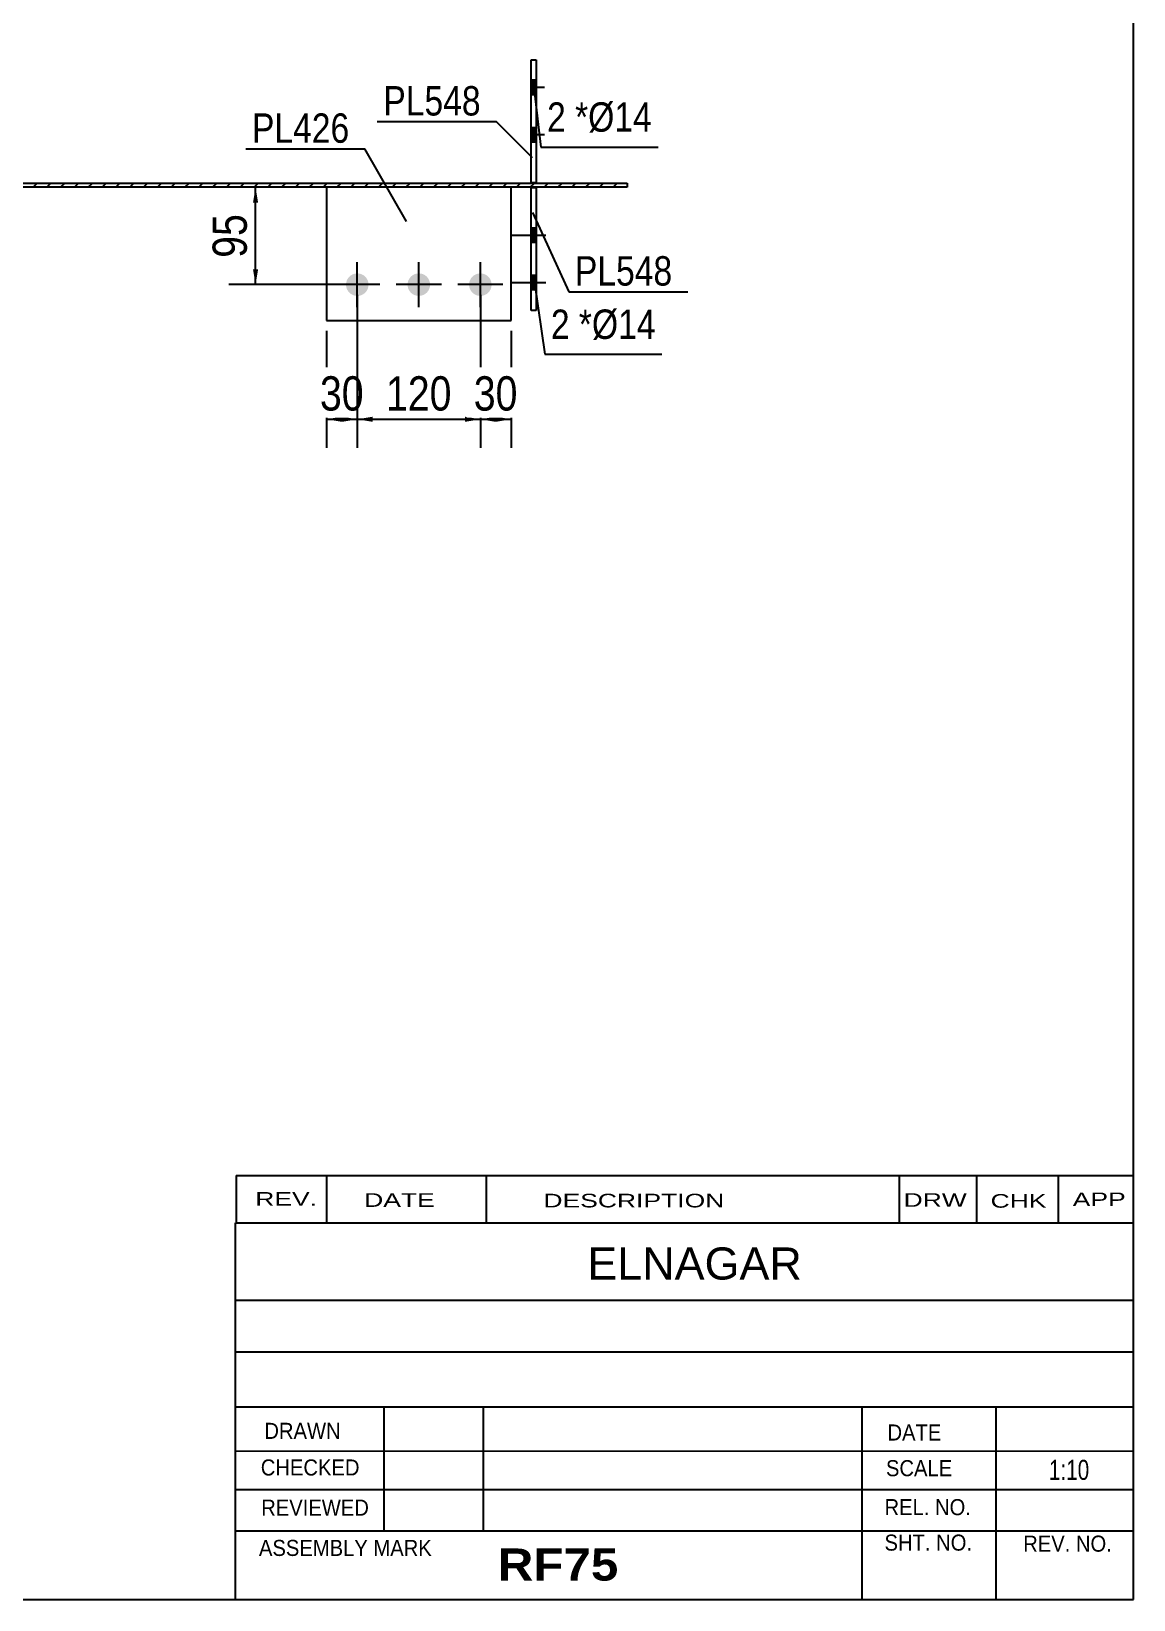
# Model space of a CAD drawing. Header units: millimetres. Extents: x -26 to 376, y -192 to 85.
# Drawn here: x 268.9 to 376.4, y -191.8 to -38.9 of the extents above; entities that cross this region are included whole.
import ezdxf

# ---------------------------------------------------------------- set-up
doc = ezdxf.new("R2010")
doc.units = ezdxf.units.MM
doc.linetypes.add('DXK_LINE_DOT1', pattern=[1.8814, 0.9407, -0.9407])
doc.styles.add('Arial', font='ARIAL.TTF', dxfattribs={"height": 0.2})
doc.styles.add('Arial Bold', font='ARIALBD.TTF', dxfattribs={"height": 0.2})
doc.styles.add('Arial Narrow', font='ARIALN.TTF', dxfattribs={"height": 0.2})

# ---------------------------------------------------------------- blocks, each defined once
blk = doc.blocks.new('Unknown-626819622-1211')
at = {"color": 5, "linetype": 'Continuous'}
for p, q in [((376.39, -191.82), (376.39, 85.18)), ((-23.61, -191.82), (376.39, -191.82))]:
    blk.add_line(p, q, dxfattribs=at)
blk = doc.blocks.new('Bolt-626819622-6316 - 1253')
at = {"linetype": 'Continuous'}
for points in [[(317.64, -58.06), (317.64, -59.46), (318.14, -59.46), (318.14, -58.06)], [(317.64, -62.68), (317.64, -64.08), (318.14, -64.08), (318.14, -62.68)]]:
    blk.add_hatch(color=3, dxfattribs=at).paths.add_polyline_path(points)
at = {"color": 3, "linetype": 'Continuous'}
for p, q in [((318.14, -58.06), (317.64, -58.06)), ((319.09, -58.76), (315.79, -58.76)), ((318.14, -59.46), (317.64, -59.46)), ((318.14, -62.68), (317.64, -62.68)), ((319.09, -63.38), (315.79, -63.38)), ((318.14, -64.08), (317.64, -64.08))]:
    blk.add_line(p, q, dxfattribs=at)
blk = doc.blocks.new('Bolt-626819622-1260 - 1253')
at = {"linetype": 'Continuous'}
for points in [[(299.59, -63.56, -1), (301.79, -63.56, -1)], [(305.59, -63.56, -1), (307.79, -63.56, -1)], [(311.59, -63.56, -1), (313.79, -63.56, -1)]]:
    blk.add_hatch(color=3, dxfattribs=at).paths.add_polyline_path(points)
at = {"color": 3, "linetype": 'Continuous'}
for p, q in [((300.69, -65.76), (300.69, -61.36)), ((306.69, -65.76), (306.69, -61.36)), ((312.69, -65.76), (312.69, -61.36)), ((302.89, -63.56), (298.49, -63.56)), ((308.89, -63.56), (304.49, -63.56)), ((314.89, -63.56), (310.49, -63.56))]:
    blk.add_line(p, q, dxfattribs=at)
blk = doc.blocks.new('Part-626819622-1284 - 1253')
at = {"linetype": 'Continuous'}
h = blk.add_hatch(dxfattribs=at)
h.set_pattern_fill('', scale=0.3, style=0, pattern_type=0)
h.set_pattern_definition([(45, (9.4959, -53.65515), (-0.6735192, 0.6735192), [])])
h.paths.add_polyline_path([(327, -53.66), (9.5, -53.66), (9.5, -54.06), (327, -54.06)])
at = {"color": 2, "linetype": 'Continuous'}
for p, q in [((237.69, -53.66), (327, -53.66)), ((327, -54.06), (237.69, -54.06)), ((327, -53.66), (327, -54.06))]:
    blk.add_line(p, q, dxfattribs=at)
blk = doc.blocks.new('Bolt-626819622-6313 - 1253')
at = {"linetype": 'Continuous'}
for points in [[(318.14, -45.03), (318.14, -43.63), (317.64, -43.63), (317.64, -45.03)], [(318.14, -49.66), (318.14, -48.26), (317.64, -48.26), (317.64, -49.66)]]:
    blk.add_hatch(color=3, dxfattribs=at).paths.add_polyline_path(points)
at = {"color": 3, "linetype": 'Continuous'}
for p, q in [((318.14, -43.63), (317.64, -43.63)), ((318.94, -44.33), (317.64, -44.33)), ((318.14, -45.03), (317.64, -45.03)), ((318.14, -48.26), (317.64, -48.26)), ((318.94, -48.96), (317.64, -48.96)), ((318.14, -49.66), (317.64, -49.66))]:
    blk.add_line(p, q, dxfattribs=at)
blk = doc.blocks.new('Part-626819622-1350 - 1253')
at = {"color": 2, "linetype": 'Continuous'}
for p, q in [((297.69, -54.06), (297.69, -67.06)), ((315.69, -67.06), (315.69, -54.06)), ((297.69, -67.06), (315.69, -67.06))]:
    blk.add_line(p, q, dxfattribs=at)
at = {"color": 7, "linetype": 'DXK_LINE_DOT1'}
blk.add_line((315.69, -54.06), (297.69, -54.06), dxfattribs=at)
blk = doc.blocks.new('Part-626819622-6290 - 1253')
at = {"color": 2, "linetype": 'Continuous'}
for p, q in [((317.64, -53.63), (317.64, -41.63)), ((317.64, -41.63), (318.14, -41.63)), ((318.14, -41.63), (318.14, -53.63)), ((318.14, -53.63), (317.64, -53.63))]:
    blk.add_line(p, q, dxfattribs=at)
blk = doc.blocks.new('Part-626819622-6293 - 1253')
at = {"color": 2, "linetype": 'Continuous'}
for p, q in [((317.64, -66.09), (317.64, -54.09)), ((317.64, -54.09), (318.14, -54.09)), ((318.14, -54.09), (318.14, -66.09)), ((318.14, -66.09), (317.64, -66.09))]:
    blk.add_line(p, q, dxfattribs=at)
blk = doc.blocks.new('StraightDimension-626819622-1457 - 1253')
at = {"linetype": 'Continuous'}
for points in [[(299.19, -76.94), (297.69, -76.69), (299.19, -76.44)], [(299.19, -76.44), (300.69, -76.69), (299.19, -76.94)]]:
    blk.add_hatch(color=4, dxfattribs=at).paths.add_polyline_path(points)
at = {"color": 4, "linetype": 'Continuous'}
for p, q in [((300.69, -64.56), (300.69, -79.49)), ((297.69, -68.06), (297.69, -79.49)), ((297.69, -76.69), (300.69, -76.69))]:
    blk.add_line(p, q, dxfattribs=at)
at = {"color": 0}
blk.add_wipeout([(302.02, -76.54), (302.02, -71.64), (296.35, -71.64), (296.35, -76.54)], dxfattribs=at)
at = {"color": 4, "style": 'Arial Narrow'}
blk.add_text('30', height=3.34, dxfattribs=at).set_placement((297.05, -75.84))
blk = doc.blocks.new('StraightDimension-626819622-1444 - 1253')
at = {"linetype": 'Continuous'}
for points in [[(302.19, -76.94), (300.69, -76.69), (302.19, -76.44)], [(311.19, -76.44), (312.69, -76.69), (311.19, -76.94)]]:
    blk.add_hatch(color=4, dxfattribs=at).paths.add_polyline_path(points)
at = {"color": 4, "linetype": 'Continuous'}
for p, q in [((300.69, -64.56), (300.69, -79.49)), ((312.69, -64.56), (312.69, -79.49)), ((300.69, -76.69), (312.69, -76.69))]:
    blk.add_line(p, q, dxfattribs=at)
at = {"color": 0}
blk.add_wipeout([(310.59, -76.54), (310.59, -71.64), (302.79, -71.64), (302.79, -76.54)], dxfattribs=at)
at = {"color": 4, "style": 'Arial Narrow'}
blk.add_text('120', height=3.34, dxfattribs=at).set_placement((303.49, -75.84))
blk = doc.blocks.new('StraightDimension-626819622-1468 - 1253')
at = {"linetype": 'Continuous'}
for points in [[(314.19, -76.94), (312.69, -76.69), (314.19, -76.44)], [(314.19, -76.44), (315.69, -76.69), (314.19, -76.94)]]:
    blk.add_hatch(color=4, dxfattribs=at).paths.add_polyline_path(points)
at = {"color": 4, "linetype": 'Continuous'}
for p, q in [((312.69, -64.56), (312.69, -79.49)), ((315.69, -68.06), (315.69, -79.49)), ((312.69, -76.69), (315.69, -76.69))]:
    blk.add_line(p, q, dxfattribs=at)
at = {"color": 0}
blk.add_wipeout([(317.02, -76.54), (317.02, -71.64), (311.35, -71.64), (311.35, -76.54)], dxfattribs=at)
at = {"color": 4, "style": 'Arial Narrow'}
blk.add_text('30', height=3.34, dxfattribs=at).set_placement((312.05, -75.84))
blk = doc.blocks.new('StraightDimension-626819622-1479 - 1253')
at = {"linetype": 'Continuous'}
for points in [[(290.52, -55.56), (290.77, -54.06), (291.02, -55.56)], [(291.02, -62.06), (290.77, -63.56), (290.52, -62.06)]]:
    blk.add_hatch(color=4, dxfattribs=at).paths.add_polyline_path(points)
at = {"color": 4, "linetype": 'Continuous'}
for p, q in [((305.69, -54.06), (288.17, -54.06)), ((290.77, -63.56), (290.77, -54.06)), ((299.69, -63.56), (288.17, -63.56))]:
    blk.add_line(p, q, dxfattribs=at)
at = {"color": 0}
blk.add_wipeout([(290.62, -55.97), (285.72, -55.97), (285.72, -61.64), (290.62, -61.64)], dxfattribs=at)
at = {"color": 4, "style": 'Arial Narrow'}
blk.add_text('95', height=3.34, rotation=90.0002, dxfattribs=at).set_placement((289.92, -60.94))
blk = doc.blocks.new('CBS_NAME_BLOG-626819622-8894')
at = {"color": 7, "linetype": 'Continuous'}
for p, q in [((288.8, -155.07), (376.32, -155.07)), ((288.8, -191.78), (288.8, -155.07)), ((288.8, -162.6), (376.32, -162.6)), ((288.87, -167.66), (376.39, -167.66)), ((288.8, -173.03), (376.32, -173.03)), ((303.32, -185.14), (303.32, -173.04)), ((313.01, -185.11), (313.01, -173.04)), ((349.92, -191.78), (349.92, -173.05)), ((362.97, -191.78), (362.97, -173.03)), ((288.8, -177.33), (376.39, -177.31)), ((288.8, -181.08), (376.32, -181.08)), ((288.8, -185.12), (376.32, -185.12)), ((288.8, -191.82), (376.39, -191.82))]:
    blk.add_line(p, q, dxfattribs=at)
at = {"color": 3, "linetype": 'Continuous', "style": 'Arial'}
blk.add_text('ELNAGAR', height=3.133, dxfattribs=at).set_placement((323.12, -160.6))
at = {"color": 3, "linetype": 'Continuous'}
for s, height, style, width, p in [('DRAWN', 1.566, 'Arial', 0.9, (291.63, -176.14)), ('DATE', 1.566, 'Arial', 0.9, (352.39, -176.3)), ('CHECKED', 1.566, 'Arial', 0.9, (291.28, -179.71)), ('SCALE', 1.566, 'Arial', 0.9, (352.24, -179.78)), ('1:10', 1.957, 'Arial Narrow', 0.9, (368.13, -180.14)), ('REL. NO.', 1.566, 'Arial', 0.9, (352.1, -183.58)), ('REVIEWED', 1.566, 'Arial', 0.9, (291.32, -183.63)), ('ASSEMBLY MARK', 1.5663, 'Arial', 0.9, (291.1, -187.56)), ('SHT. NO.', 1.566, 'Arial', 0.9, (352.1, -187.04)), ('REV. NO.', 1.566, 'Arial', 0.9, (365.62, -187.14)), ('RF75', 3.131, 'Arial Bold', 1.1, (314.38, -189.96))]:
    blk.add_text(s, height=height, dxfattribs=dict(at, style=style, width=width)).set_placement(p)
blk = doc.blocks.new('CBS_REVISION-626819622-8895')
at = {"color": 7, "linetype": 'Continuous'}
for p, q in [((288.88, -150.44), (376.38, -150.44)), ((288.88, -150.44), (288.88, -155.07)), ((297.68, -150.44), (297.68, -155.07)), ((313.27, -150.44), (313.27, -155.01)), ((353.53, -150.44), (353.53, -155.07)), ((361.07, -150.44), (361.07, -155.07)), ((369.02, -150.44), (369.02, -155.07)), ((288.88, -155.07), (376.38, -155.07))]:
    blk.add_line(p, q, dxfattribs=at)
at = {"color": 7, "style": 'Arial Narrow', "width": 1.7}
for s, height, p in [('REV.', 1.326, (290.74, -153.39)), ('DATE', 1.326, (301.36, -153.51)), ('DESCRIPTION', 1.3257, (318.84, -153.56)), ('DRW', 1.326, (353.96, -153.5)), ('CHK', 1.326, (362.44, -153.59)), ('APP', 1.326, (370.45, -153.44))]:
    blk.add_text(s, height=height, dxfattribs=at).set_placement(p)
blk = doc.blocks.new('Mark-626819622-1346 - 1253')
at = {"color": 7, "linetype": 'Continuous'}
blk.add_line((305.48, -57.4), (301.42, -50.32), dxfattribs=at)
at = {"color": 0}
blk.add_wipeout([(299.92, -49.72), (299.92, -46.72), (290.42, -46.72), (290.42, -49.72)], dxfattribs=at)
blk.add_wipeout([(299.92, -49.72), (299.92, -46.72), (290.42, -46.72), (290.42, -49.72)], dxfattribs=at)
at = {"color": 7, "linetype": 'Continuous'}
blk.add_line((289.82, -50.32), (301.42, -50.32), dxfattribs=at)
at = {"color": 3, "style": 'Arial Narrow'}
blk.add_text('PL426', height=2.863, dxfattribs=at).set_placement((290.42, -49.72))
blk = doc.blocks.new('Mark-626819622-6323 - 1253')
at = {"color": 7, "linetype": 'Continuous'}
blk.add_line((318.97, -70.35), (330.38, -70.35), dxfattribs=at)
at = {"color": 0}
for points in [[(321.39, -68.85), (321.39, -65.85), (319.57, -65.85), (319.57, -68.85)], [(323.57, -68.85), (323.57, -65.85), (322.29, -65.85), (322.29, -68.85)]]:
    blk.add_wipeout(points, dxfattribs=at)
for points in [[(321.39, -68.85), (321.39, -65.85), (319.57, -65.85), (319.57, -68.85)], [(323.57, -68.85), (323.57, -65.85), (322.29, -65.85), (322.29, -68.85)]]:
    blk.add_wipeout(points, dxfattribs=at)
at = {"color": 7, "linetype": 'Continuous'}
blk.add_line((317.97, -63.38), (318.97, -70.35), dxfattribs=at)
at = {"color": 3, "style": 'Arial Narrow'}
blk.add_text('2', height=2.86, dxfattribs=at).set_placement((319.57, -68.85))
at = {"color": 0}
blk.add_wipeout([(329.78, -68.85), (329.78, -65.85), (323.57, -65.85), (323.57, -68.85)], dxfattribs=at)
blk.add_wipeout([(329.78, -68.85), (329.78, -65.85), (323.57, -65.85), (323.57, -68.85)], dxfattribs=at)
at = {"color": 3, "style": 'Arial Narrow'}
for s, height, p in [('*', 2.86, (322.29, -68.85)), ('Ø14', 2.863, (323.57, -68.85))]:
    blk.add_text(s, height=height, dxfattribs=at).set_placement(p)
blk = doc.blocks.new('Mark-626819622-6324 - 1253')
at = {"color": 7, "linetype": 'Continuous'}
blk.add_line((318.6, -50.14), (330.02, -50.14), dxfattribs=at)
at = {"color": 0}
for points in [[(321.03, -48.64), (321.03, -45.64), (319.2, -45.64), (319.2, -48.64)], [(323.2, -48.64), (323.2, -45.64), (321.93, -45.64), (321.93, -48.64)]]:
    blk.add_wipeout(points, dxfattribs=at)
for points in [[(321.03, -48.64), (321.03, -45.64), (319.2, -45.64), (319.2, -48.64)], [(323.2, -48.64), (323.2, -45.64), (321.93, -45.64), (321.93, -48.64)]]:
    blk.add_wipeout(points, dxfattribs=at)
at = {"color": 7, "linetype": 'Continuous'}
blk.add_line((317.89, -44.33), (318.6, -50.14), dxfattribs=at)
at = {"color": 3, "style": 'Arial Narrow'}
blk.add_text('2', height=2.86, dxfattribs=at).set_placement((319.2, -48.64))
at = {"color": 0}
blk.add_wipeout([(329.42, -48.64), (329.42, -45.64), (323.2, -45.64), (323.2, -48.64)], dxfattribs=at)
blk.add_wipeout([(329.42, -48.64), (329.42, -45.64), (323.2, -45.64), (323.2, -48.64)], dxfattribs=at)
at = {"color": 3, "style": 'Arial Narrow'}
for s, height, p in [('*', 2.86, (321.93, -48.64)), ('Ø14', 2.863, (323.2, -48.64))]:
    blk.add_text(s, height=height, dxfattribs=at).set_placement(p)
blk = doc.blocks.new('Mark-626819622-6444 - 1253')
at = {"color": 7, "linetype": 'Continuous'}
blk.add_line((317.77, -51.2), (314.23, -47.66), dxfattribs=at)
at = {"color": 0}
blk.add_wipeout([(312.73, -47.06), (312.73, -44.06), (303.23, -44.06), (303.23, -47.06)], dxfattribs=at)
blk.add_wipeout([(312.73, -47.06), (312.73, -44.06), (303.23, -44.06), (303.23, -47.06)], dxfattribs=at)
at = {"color": 7, "linetype": 'Continuous'}
blk.add_line((302.63, -47.66), (314.23, -47.66), dxfattribs=at)
at = {"color": 3, "style": 'Arial Narrow'}
blk.add_text('PL548', height=2.863, dxfattribs=at).set_placement((303.23, -47.06))
blk = doc.blocks.new('Mark-626819622-6447 - 1253')
at = {"color": 0}
blk.add_wipeout([(331.41, -63.65), (331.41, -60.65), (321.91, -60.65), (321.91, -63.65)], dxfattribs=at)
blk.add_wipeout([(331.41, -63.65), (331.41, -60.65), (321.91, -60.65), (321.91, -63.65)], dxfattribs=at)
at = {"color": 7, "linetype": 'Continuous'}
for p, q in [((317.77, -56.51), (321.31, -64.25)), ((321.31, -64.25), (332.91, -64.25))]:
    blk.add_line(p, q, dxfattribs=at)
at = {"color": 3, "style": 'Arial Narrow'}
blk.add_text('PL548', height=2.863, dxfattribs=at).set_placement((321.91, -63.65))

msp = doc.modelspace()

# ---------------------------------------------------------------- block references
for name in ['Unknown-626819622-1211', 'Part-626819622-6290 - 1253', 'Bolt-626819622-6313 - 1253', 'Part-626819622-1284 - 1253', 'Part-626819622-1350 - 1253', 'Part-626819622-6293 - 1253', 'Bolt-626819622-6316 - 1253', 'Bolt-626819622-1260 - 1253', 'CBS_REVISION-626819622-8895', 'CBS_NAME_BLOG-626819622-8894']:
    msp.add_blockref(name, (0, 0))

# ---------------------------------------------------------------- next in the draw order: block references
for name in ['Mark-626819622-6324 - 1253', 'StraightDimension-626819622-1479 - 1253', 'Mark-626819622-6323 - 1253', 'StraightDimension-626819622-1457 - 1253']:
    msp.add_blockref(name, (0, 0))

# ---------------------------------------------------------------- next in the draw order: block references
for name in ['Mark-626819622-1346 - 1253', 'StraightDimension-626819622-1444 - 1253']:
    msp.add_blockref(name, (0, 0))

# ---------------------------------------------------------------- next in the draw order: block references
for name in ['Mark-626819622-6444 - 1253', 'StraightDimension-626819622-1468 - 1253']:
    msp.add_blockref(name, (0, 0))

# ---------------------------------------------------------------- next in the draw order: block references
msp.add_blockref('Mark-626819622-6447 - 1253', (0, 0))

doc.saveas('drawing.dxf')
